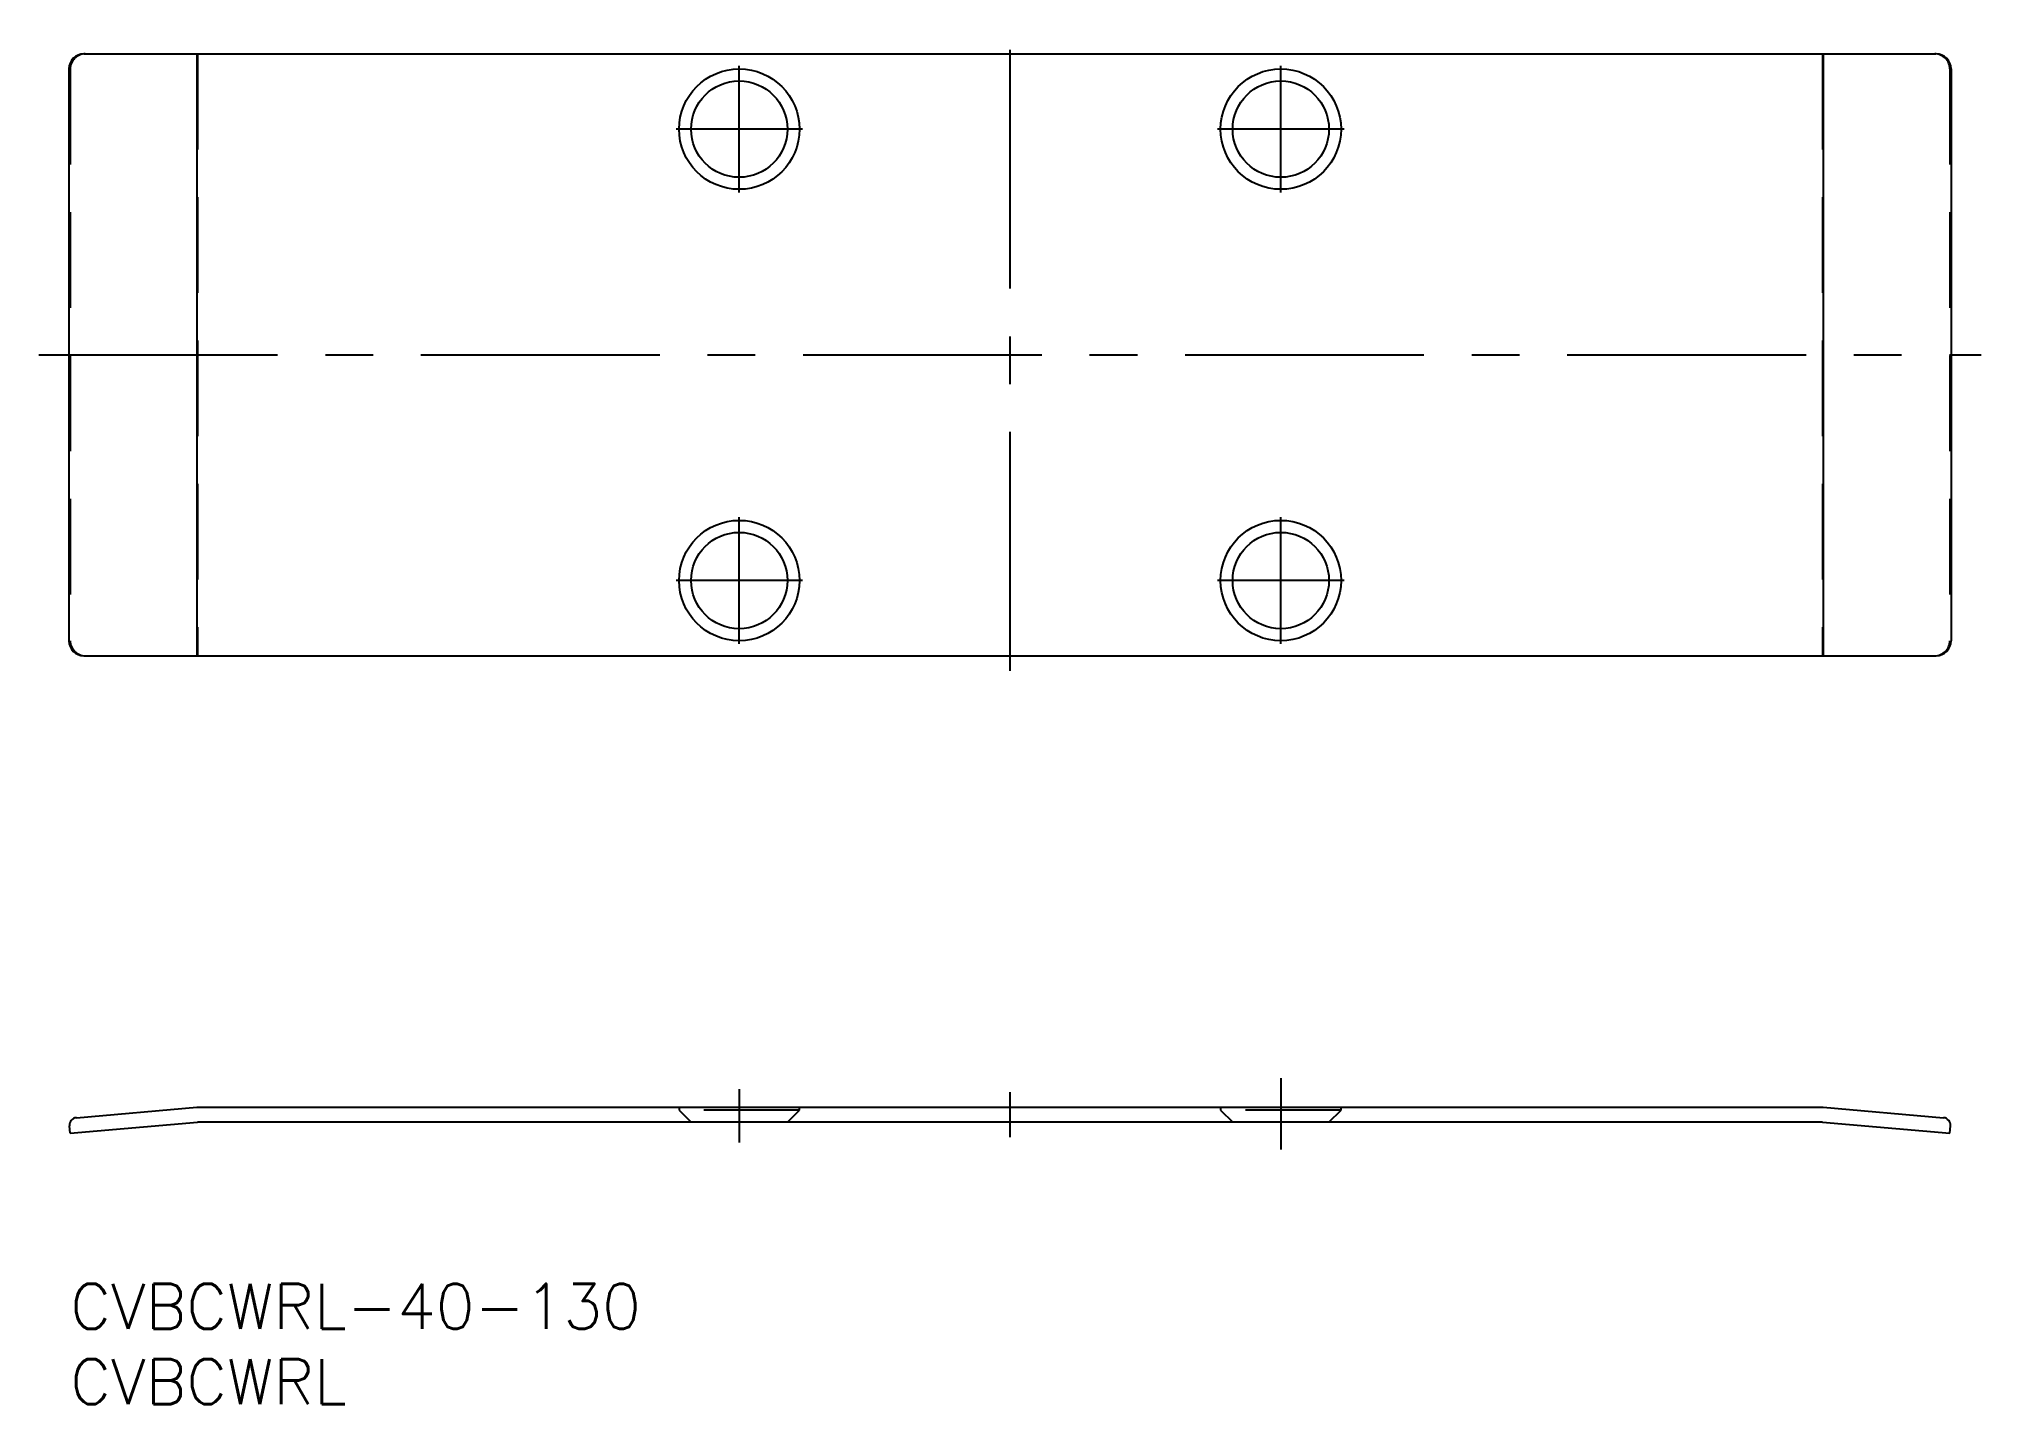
# Model space of a CAD drawing. Extents: x -2 to 127, y -8 to 83.
import ezdxf

# ---------------------------------------------------------------- set-up
doc = ezdxf.new("R2010")
doc.units = 0
doc.header["$LTSCALE"] = 0.5
doc.linetypes.add('CENTER', pattern=[50.8, 31.75, -6.35, 6.35, -6.35])
doc.linetypes.add('DASHED', pattern=[19.05, 12.7, -6.35])
for name, color, linetype in [('MSM_CENTER', 1, 'CENTER'), ('MSM_CONTINUOUS', 7, 'CONTINUOUS'), ('MSM_DASHED', 4, 'DASHED'), ('MSM_PART_NUMBER', 7, 'CONTINUOUS')]:
    doc.layers.add(name, color=color, linetype=linetype)
doc.styles.get("Standard").update_dxf_attribs({"font": 'txt.shx', "height": 3, "bigfont": 'bigfont.shx'})

msp = doc.modelspace()

# ---------------------------------------------------------------- linework, layer by layer
at = {"layer": 'MSM_CENTER'}
for p, q in [((62.47, 40.74), (62.47, 82.74)), ((44.47, 72.54), (44.47, 80.94)), ((80.47, 72.54), (80.47, 80.94)), ((48.67, 76.74), (40.27, 76.74)), ((84.67, 76.74), (76.27, 76.74)), ((-2.09, 61.74), (127.02, 61.74)), ((44.47, 42.54), (44.47, 50.94)), ((80.47, 42.54), (80.47, 50.94)), ((48.67, 46.74), (40.27, 46.74)), ((84.67, 46.74), (76.27, 46.74)), ((44.47, 12.94), (44.47, 9.4)), ((80.47, 13.67), (80.47, 8.93)), ((62.47, 9.74), (62.47, 12.74))]:
    msp.add_line(p, q, dxfattribs=at)
at = {"layer": 'MSM_CONTINUOUS'}
for p, q in [((0.91, 81.74), (124.02, 81.74)), ((8.42, 81.74), (8.42, 41.74)), ((116.51, 81.74), (116.51, 41.74)), ((-0.09, 80.74), (-0.09, 42.74)), ((125.02, 80.74), (125.02, 42.74)), ((0.91, 41.74), (124.02, 41.74)), ((0.41, 11.04), (8.42, 11.74)), ((8.42, 11.74), (116.51, 11.74)), ((116.51, 11.74), (124.52, 11.04)), ((0, 10), (-0.04, 10.5)), ((0, 10), (8.47, 10.74)), ((116.47, 10.74), (8.47, 10.74)), ((116.47, 10.74), (124.94, 10)), ((124.94, 10), (124.98, 10.5))]:
    msp.add_line(p, q, dxfattribs=at)
for centre, radius in [((44.47, 76.74), 4), ((80.47, 76.74), 4), ((44.47, 76.74), 3.2), ((80.47, 76.74), 3.2), ((44.47, 46.74), 4), ((80.47, 46.74), 4), ((44.47, 46.74), 3.2), ((80.47, 46.74), 3.2)]:
    msp.add_circle(centre, radius, dxfattribs=at)
for centre, radius, start, end in [((0.91, 80.74), 1, 90, 180), ((124.02, 80.74), 1, 0, 90), ((0.91, 42.74), 1, 180, 270), ((124.02, 42.74), 1, 270, 0), ((0.45, 10.54), 0.5, 95, 185), ((124.48, 10.54), 0.5, 355, 85)]:
    msp.add_arc(centre, radius, start, end, dxfattribs=at)
at = {"layer": 'MSM_DASHED'}
for p, q in [((8.47, 81.74), (8.47, 41.74)), ((116.47, 81.74), (116.47, 41.74)), ((0, 80.74), (0, 42.74)), ((124.94, 80.74), (124.94, 42.74)), ((40.47, 11.74), (40.47, 11.54)), ((48.47, 11.54), (48.47, 11.74)), ((76.47, 11.74), (76.47, 11.54)), ((84.47, 11.54), (84.47, 11.74)), ((40.47, 11.54), (41.27, 10.74)), ((48.47, 11.54), (40.47, 11.54)), ((47.67, 10.74), (48.47, 11.54)), ((76.47, 11.54), (77.27, 10.74)), ((84.47, 11.54), (76.47, 11.54)), ((83.67, 10.74), (84.47, 11.54))]:
    msp.add_line(p, q, dxfattribs=at)
for centre, start, end in [((1, 80.74), 90, 180), ((123.94, 80.74), 0, 90), ((1, 42.74), 180, 270), ((123.94, 42.74), 270, 0)]:
    msp.add_arc(centre, 1, start, end, dxfattribs=at)

# ---------------------------------------------------------------- texts
at = {"layer": 'MSM_PART_NUMBER'}
for s, p in [('CVBCWRL-40-130', (0, -3)), ('CVBCWRL', (0, -8))]:
    msp.add_text(s, height=3, dxfattribs=at).set_placement(p)

doc.saveas('drawing.dxf')
